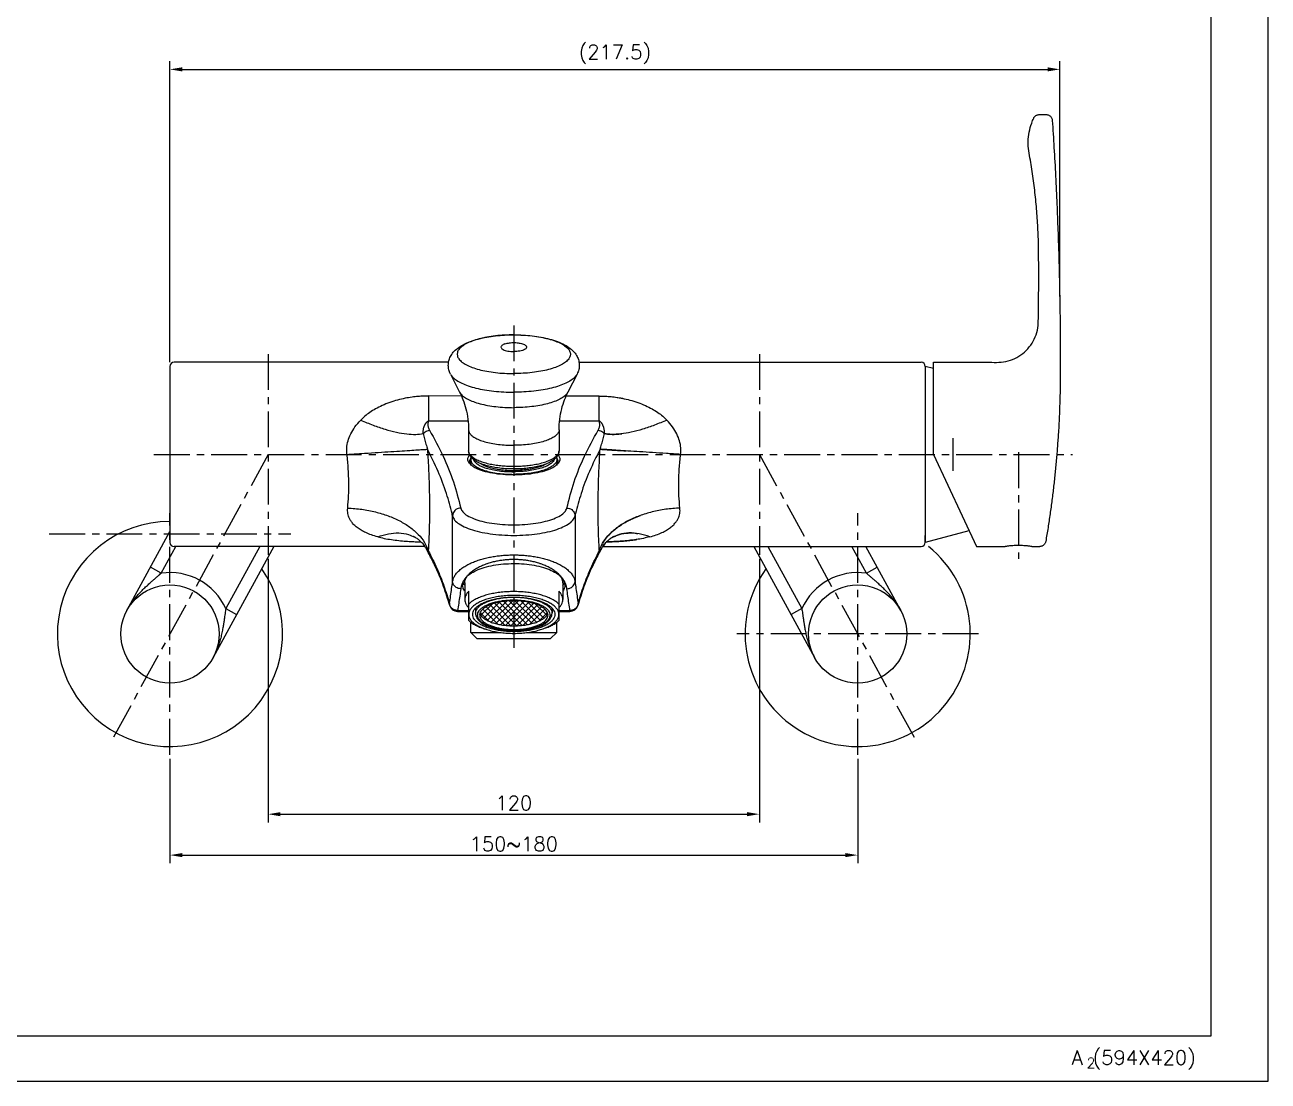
# Model space of a CAD drawing. Extents: x 12910 to 13504, y 636 to 1056.
# Drawn here: x 13200.3 to 13504, y 635.7 to 893.7 of the extents above; entities that cross this region are included whole.
import ezdxf

# ---------------------------------------------------------------- set-up
doc = ezdxf.new("R2010")
doc.units = 0
doc.header["$LTSCALE"] = 7
doc.header["$MEASUREMENT"] = 0
doc.linetypes.add('CENTER', pattern=[2, 1.25, -0.25, 0.25, -0.25])
doc.layers.get('0').update_dxf_attribs({"color": 2, "linetype": 'CONTINUOUS'})
for name, color, linetype in [('CL', 1, 'CENTER'), ('D', 2, 'CONTINUOUS'), ('DWG', 7, 'CONTINUOUS')]:
    doc.layers.add(name, color=color, linetype=linetype)
doc.styles.add('GHS', font='ROMANS', dxfattribs={"bigfont": 'GHS'})

msp = doc.modelspace()

# ---------------------------------------------------------------- hatches: boundary and pattern name
at = {"layer": 'D'}
h = msp.add_hatch(dxfattribs=at)
h.set_pattern_fill('ANSI37', color=256, scale=8, style=0)
h.set_pattern_definition([(45, (5915.6754, 2325.225), (-0.70710678, 0.70710678), []), (135, (5915.6754, 2325.225), (-0.70710678, -0.70710678), [])])
edge = h.paths.add_edge_path()
edge.add_spline(control_points=[(13319.78, 746.95), (13320.19, 746.95), (13321.01, 746.97), (13322.22, 747.09), (13323.38, 747.27), (13324.46, 747.53), (13325.43, 747.86), (13326.28, 748.24), (13326.99, 748.66), (13327.54, 749.13), (13327.9, 749.59), (13328.01, 749.89), (13328.05, 750)], knot_values=[0, 0, 0, 0, 1.245121, 2.467418, 3.644866, 4.757074, 5.786227, 6.71823, 7.544281, 8.263238, 8.885287, 9.238836, 9.238836, 9.238836, 9.238836], degree=3, periodic=0)
edge.add_spline(control_points=[(13328.05, 750), (13328.05, 750.02), (13327.99, 750.21), (13327.79, 750.58), (13327.36, 751.05), (13326.78, 751.48), (13326.06, 751.88), (13325.22, 752.23), (13324.27, 752.52), (13323.23, 752.76), (13322.12, 752.93), (13320.96, 753.04), (13320.17, 753.06), (13319.78, 753.06)], knot_values=[0.455858, 0.455858, 0.455858, 0.455858, 0.507027, 1.058312, 1.685846, 2.406573, 3.225522, 4.139436, 5.139338, 6.2122, 7.342102, 8.511104, 9.69997, 9.69997, 9.69997, 9.69997], degree=3, periodic=0)
edge.add_line((13319.78, 753.06), (13319.78, 746.95))
edge = h.paths.add_edge_path()
edge.add_spline(control_points=[(13319.78, 753.06), (13319.38, 753.06), (13318.59, 753.04), (13317.43, 752.93), (13316.32, 752.76), (13315.28, 752.52), (13314.33, 752.23), (13313.49, 751.88), (13312.77, 751.48), (13312.19, 751.05), (13311.76, 750.58), (13311.56, 750.21), (13311.5, 750.02), (13311.5, 750)], knot_values=[0, 0, 0, 0, 1.188867, 2.357868, 3.487771, 4.560633, 5.560534, 6.474449, 7.293397, 8.014124, 8.641658, 9.192944, 9.244112, 9.244112, 9.244112, 9.244112], degree=3, periodic=0)
edge.add_spline(control_points=[(13311.5, 750), (13311.54, 749.89), (13311.66, 749.59), (13312.01, 749.13), (13312.56, 748.66), (13313.27, 748.24), (13314.12, 747.86), (13315.09, 747.53), (13316.17, 747.27), (13317.33, 747.09), (13318.54, 746.97), (13319.36, 746.95), (13319.78, 746.95)], knot_values=[0.000979, 0.000979, 0.000979, 0.000979, 0.354527, 0.976577, 1.695533, 2.521584, 3.453587, 4.48274, 5.594948, 6.772396, 7.994693, 9.239814, 9.239814, 9.239814, 9.239814], degree=3, periodic=0)
edge.add_line((13319.78, 746.95), (13319.78, 753.06))

# ---------------------------------------------------------------- linework, layer by layer
at = {"color": 4}
for p, q in [((13490.04, 1021.72), (13490.04, 646.72)), ((13490.04, 646.72), (12941.04, 646.72))]:
    msp.add_line(p, q, dxfattribs=at)
at = {"color": 7, "linetype": 'Continuous'}
for p, q in [((13303.84, 811.32), (13236.78, 811.32)), ((13335.71, 811.32), (13419.28, 811.32)), ((13235.78, 810.32), (13235.78, 767.3)), ((13304.29, 808.45), (13306.54, 804.04)), ((13335.26, 808.45), (13333.01, 804.04)), ((13420.28, 810.32), (13420.28, 767.32)), ((13298.93, 803.09), (13298.93, 796.98)), ((13306.99, 803.08), (13298.93, 803.09)), ((13340.63, 803.08), (13332.56, 803.08)), ((13340.63, 796.98), (13340.63, 803.08)), ((13298.93, 796.98), (13308.61, 796.98)), ((13330.94, 796.98), (13340.63, 796.98)), ((13308.73, 794.81), (13308.73, 789.69)), ((13330.83, 794.81), (13330.83, 789.69)), ((13309.28, 787.53), (13309.28, 786.37)), ((13330.28, 787.53), (13330.28, 786.37)), ((13304.82, 757.76), (13304.82, 773.78)), ((13334.73, 773.78), (13334.73, 757.76)), ((13295.55, 768.64), (13295.55, 768.63)), ((13344, 768.63), (13344.01, 768.64)), ((13344, 768.64), (13344, 768.63)), ((13298.06, 766.3), (13236.78, 766.3)), ((13298.36, 765.8), (13298.36, 765.8)), ((13341.19, 765.8), (13341.19, 765.8)), ((13341.19, 765.8), (13341.19, 765.8)), ((13341.5, 766.32), (13419.28, 766.32)), ((13307.78, 757.44), (13307.78, 753.36)), ((13331.78, 757.44), (13331.78, 753.36)), ((13308.78, 748.24), (13308.78, 755.38)), ((13330.78, 755.38), (13330.78, 748.24)), ((13304.12, 751.94), (13304.12, 751.94)), ((13306.05, 750.66), (13308.78, 750.66)), ((13306.05, 750.66), (13306.05, 750.47)), ((13306.05, 750.47), (13308.78, 750.47)), ((13310.43, 751.28), (13310.43, 750)), ((13329.13, 751.28), (13329.13, 750)), ((13330.78, 750.66), (13333.5, 750.66)), ((13330.78, 750.47), (13333.5, 750.47)), ((13333.5, 750.47), (13333.5, 750.66)), ((13309.28, 745.32), (13309.28, 747.81)), ((13330.28, 745.32), (13330.28, 747.81)), ((13309.28, 745.32), (13316.51, 745.32)), ((13310.78, 743.82), (13309.28, 745.32)), ((13313.22, 746.02), (13312.62, 746.2)), ((13323.05, 745.32), (13330.28, 745.32)), ((13326.33, 746.02), (13326.93, 746.2)), ((13328.78, 743.82), (13330.28, 745.32)), ((13310.78, 743.82), (13328.78, 743.82))]:
    msp.add_line(p, q, dxfattribs=at)
at = {"color": 2, "linetype": 'Continuous'}
for p, q in [((13308.42, 759.09), (13308.41, 759.06)), ((13331.14, 759.06), (13331.13, 759.09))]:
    msp.add_line(p, q, dxfattribs=at)
msp.add_lwpolyline([(13504.04, 1055.72), (12910.04, 1055.72), (12910.04, 635.72), (13504.04, 635.72)], close=True)
at = {"color": 7, "linetype": 'Continuous'}
for centre, radius, start, end in [((13236.78, 810.32), 1, 90, 180), ((13419.28, 810.32), 1, 0, 90), ((13236.78, 767.3), 1, 180, 270), ((13419.28, 767.32), 1, 270, 0), ((13306.05, 752.47), 2, 195.4325, 270), ((13333.5, 752.47), 2, 270, 344.4659)]:
    msp.add_arc(centre, radius, start, end, dxfattribs=at)
for points in [[(13304.29, 808.45), (13303.9, 809.5), (13303.78, 810.57), (13303.9, 811.64), (13304.3, 812.72), (13305, 813.75), (13306.02, 814.72), (13307.4, 815.61), (13309.16, 816.4), (13311.1, 817), (13313.15, 817.46), (13315.3, 817.77), (13317.52, 817.96), (13319.78, 818.02)], [(13319.78, 818.01), (13317.5, 817.95), (13315.29, 817.76), (13313.19, 817.44), (13311.28, 817.02), (13309.6, 816.49), (13308.2, 815.87), (13307.11, 815.18), (13306.37, 814.44), (13305.99, 813.67), (13305.99, 812.89), (13306.37, 812.12), (13307.11, 811.38), (13308.2, 810.7), (13309.6, 810.08), (13311.28, 809.55), (13313.19, 809.12), (13315.29, 808.81), (13317.5, 808.62), (13319.78, 808.55)], [(13319.78, 818.02), (13322.05, 817.96), (13324.29, 817.77), (13326.45, 817.45), (13328.51, 816.99), (13330.45, 816.37), (13332.2, 815.58), (13333.54, 814.71), (13334.54, 813.76), (13335.23, 812.74), (13335.64, 811.69), (13335.78, 810.62), (13335.65, 809.53), (13335.26, 808.45)], [(13319.78, 818.01), (13322.05, 817.95), (13324.27, 817.76), (13326.36, 817.44), (13328.27, 817.02), (13329.95, 816.49), (13331.35, 815.87), (13332.44, 815.18), (13333.18, 814.44), (13333.56, 813.67), (13333.56, 812.89), (13333.18, 812.12), (13332.44, 811.38), (13331.35, 810.7), (13329.95, 810.08), (13328.27, 809.55), (13326.36, 809.12), (13324.27, 808.81), (13322.05, 808.62), (13319.78, 808.55)], [(13317.62, 815.8), (13317.19, 815.63), (13316.84, 815.4), (13316.66, 815.15), (13316.66, 814.89), (13316.84, 814.64), (13317.19, 814.41), (13317.69, 814.22), (13318.32, 814.07), (13319.02, 813.98), (13319.78, 813.95)], [(13317.62, 815.8), (13318.19, 815.96), (13318.73, 816.07), (13319.26, 816.12), (13319.78, 816.14)], [(13319.78, 816.14), (13320.3, 816.12), (13320.83, 816.06), (13321.37, 815.96), (13321.93, 815.8)], [(13321.93, 815.8), (13322.36, 815.63), (13322.71, 815.4), (13322.89, 815.15), (13322.89, 814.89), (13322.71, 814.64), (13322.36, 814.41), (13321.86, 814.22), (13321.23, 814.07), (13320.53, 813.98), (13319.78, 813.95)], [(13304.29, 808.45), (13304.83, 807.71), (13305.77, 806.93), (13307.06, 806.21), (13308.66, 805.57), (13310.54, 805.02), (13312.64, 804.58), (13314.92, 804.26), (13317.32, 804.06), (13319.78, 804)], [(13335.26, 808.45), (13334.72, 807.71), (13333.78, 806.93), (13332.49, 806.21), (13330.89, 805.57), (13329.01, 805.02), (13326.91, 804.58), (13324.63, 804.26), (13322.23, 804.06), (13319.78, 804)], [(13298.93, 803.08), (13297.73, 803.06), (13296.4, 802.97), (13294.91, 802.8), (13293.24, 802.52), (13291.4, 802.09), (13289.48, 801.49), (13287.64, 800.75), (13286, 799.92), (13284.6, 799.05), (13283.39, 798.13), (13282.38, 797.19)], [(13306.54, 804.04), (13307.36, 802.19), (13308.07, 799.97), (13308.56, 797.44), (13308.73, 794.81)], [(13306.54, 804.04), (13306.75, 803.7), (13307.47, 802.98), (13308.53, 802.31), (13309.89, 801.71), (13311.52, 801.2), (13313.38, 800.79), (13315.41, 800.48), (13317.56, 800.29), (13319.78, 800.23)], [(13333.01, 804.04), (13332.8, 803.7), (13332.08, 802.98), (13331.02, 802.31), (13329.66, 801.71), (13328.03, 801.2), (13326.17, 800.79), (13324.14, 800.48), (13321.99, 800.29), (13319.78, 800.23)], [(13330.83, 794.81), (13330.99, 797.42), (13331.47, 799.95), (13332.19, 802.18), (13333.01, 804.04)], [(13340.63, 803.08), (13341.82, 803.06), (13343.15, 802.97), (13344.64, 802.8), (13346.31, 802.52), (13348.15, 802.09), (13350.08, 801.49), (13351.91, 800.75), (13353.55, 799.92), (13354.96, 799.05), (13356.16, 798.13), (13357.17, 797.19)], [(13279.02, 788.82), (13278.98, 790.42), (13279.29, 792.11), (13279.95, 793.8), (13280.97, 795.51), (13282.38, 797.19)], [(13282.38, 797.19), (13285.4, 795.96), (13288.34, 794.97), (13291.11, 794.25), (13293.63, 793.83), (13295.83, 793.71), (13297.66, 793.9)], [(13297.66, 793.9), (13297.64, 794.3), (13297.66, 794.65), (13297.7, 794.96), (13297.75, 795.23), (13297.82, 795.47), (13297.89, 795.69), (13297.97, 795.88), (13298.06, 796.05), (13298.15, 796.2), (13298.24, 796.35), (13298.34, 796.48), (13298.44, 796.61), (13298.54, 796.72), (13298.65, 796.82), (13298.78, 796.91), (13298.93, 796.98)], [(13298.93, 796.98), (13298.78, 796.22), (13298.86, 795.46), (13299.19, 794.71)], [(13340.37, 794.71), (13340.69, 795.46), (13340.77, 796.22), (13340.63, 796.98)], [(13341.89, 793.9), (13341.9, 794.3), (13341.89, 794.64), (13341.85, 794.94), (13341.8, 795.2), (13341.74, 795.43), (13341.67, 795.64), (13341.6, 795.82), (13341.52, 795.98), (13341.45, 796.13), (13341.37, 796.27), (13341.29, 796.39), (13341.21, 796.49), (13341.13, 796.59), (13341.05, 796.67), (13340.97, 796.75), (13340.89, 796.82), (13340.8, 796.88), (13340.72, 796.94), (13340.63, 796.98)], [(13357.17, 797.19), (13354.15, 795.96), (13351.21, 794.97), (13348.45, 794.25), (13345.92, 793.83), (13343.72, 793.71), (13341.89, 793.9)], [(13360.53, 788.82), (13360.57, 790.42), (13360.26, 792.11), (13359.61, 793.8), (13358.58, 795.51), (13357.17, 797.19)], [(13297.65, 793.9), (13297.97, 792.6), (13298.32, 791.3), (13298.69, 790.08)], [(13297.66, 793.9), (13298.09, 794.31), (13298.62, 794.59), (13299.19, 794.71)], [(13299.19, 794.71), (13302.49, 788.41), (13305.03, 782.08), (13306.81, 775.71)], [(13308.73, 794.81), (13308.89, 794.16), (13309.39, 793.52), (13310.21, 792.92), (13311.31, 792.38), (13312.67, 791.92), (13314.25, 791.54), (13316, 791.26), (13317.86, 791.09), (13319.78, 791.03)], [(13330.83, 794.81), (13330.66, 794.16), (13330.16, 793.52), (13329.35, 792.92), (13328.24, 792.38), (13326.88, 791.92), (13325.3, 791.54), (13323.55, 791.26), (13321.69, 791.09), (13319.78, 791.03)], [(13332.74, 775.71), (13334.52, 782.08), (13337.07, 788.41), (13340.37, 794.71)], [(13340.37, 794.71), (13340.95, 794.58), (13341.47, 794.3), (13341.89, 793.9)], [(13340.86, 790.08), (13341.23, 791.3), (13341.58, 792.6), (13341.9, 793.9)], [(13279.02, 788.82), (13282.5, 789.04), (13285.87, 789.25), (13289.03, 789.46), (13291.88, 789.64), (13294.34, 789.8), (13296.34, 789.93), (13297.8, 790.02), (13298.69, 790.08)], [(13304.69, 774.37), (13303.34, 779.24), (13301.29, 784.67), (13298.69, 790.08)], [(13298.69, 790.08), (13298.97, 784.78), (13299.13, 779.6), (13299.17, 774.59), (13299.09, 769.8), (13298.91, 765.77)], [(13308.73, 789.69), (13308.73, 789.58)], [(13319.78, 785.25), (13318.06, 785.3), (13316.38, 785.45), (13314.78, 785.69), (13313.29, 786.03), (13311.95, 786.46), (13310.77, 787), (13309.83, 787.63), (13309.2, 788.3), (13308.84, 788.99), (13308.73, 789.69)], [(13319.78, 785.91), (13320.92, 785.93), (13322.24, 786.01), (13323.67, 786.16), (13325.16, 786.39), (13326.6, 786.72), (13327.92, 787.14), (13329.04, 787.63), (13329.9, 788.18), (13330.49, 788.77), (13330.79, 789.38), (13330.82, 789.69)], [(13330.83, 789.69), (13330.71, 788.99), (13330.35, 788.29), (13329.71, 787.62), (13328.77, 786.99), (13327.59, 786.45), (13326.24, 786.02), (13324.75, 785.69), (13323.16, 785.45), (13321.48, 785.3), (13319.78, 785.25)], [(13340.86, 790.08), (13338.26, 784.67), (13336.22, 779.24), (13334.87, 774.37)], [(13340.64, 765.77), (13340.46, 769.77), (13340.38, 774.58), (13340.42, 779.62), (13340.58, 784.82), (13340.86, 790.08)], [(13360.53, 788.82), (13357.05, 789.04), (13353.68, 789.25), (13350.52, 789.46), (13347.67, 789.64), (13345.21, 789.8), (13343.21, 789.93), (13341.75, 790.02), (13340.86, 790.08)], [(13279.2, 775.72), (13279.43, 778.7), (13279.47, 781.93), (13279.34, 785.33), (13279.02, 788.82)], [(13308.75, 786.85), (13308.61, 787.16), (13308.61, 788.09), (13308.96, 788.69)], [(13308.73, 789.58), (13308.76, 789.38), (13309.06, 788.77), (13309.65, 788.18), (13310.51, 787.63), (13311.63, 787.14), (13312.95, 786.72), (13314.39, 786.39), (13315.87, 786.16), (13317.31, 786.01), (13318.63, 785.93), (13319.78, 785.91)], [(13309.26, 786.26), (13308.75, 786.85)], [(13309.03, 787.16), (13309.1, 787.6), (13309.24, 787.89)], [(13309.1, 786.71), (13309.03, 787.16)], [(13309.24, 786.42), (13309.1, 786.71)], [(13309.24, 787.89), (13309.37, 788.08)], [(13309.39, 788.06), (13309.32, 787.86), (13309.28, 787.53)], [(13309.28, 787.53), (13309.32, 787.2), (13309.68, 786.55)], [(13309.84, 787.61), (13310.16, 787.06), (13310.82, 786.48), (13311.8, 785.94), (13313.04, 785.47), (13314.51, 785.09), (13316.16, 784.81), (13317.94, 784.64), (13319.78, 784.58)], [(13329.71, 787.61), (13329.39, 787.06), (13328.73, 786.48), (13327.76, 785.94), (13326.51, 785.47), (13325.04, 785.09), (13323.39, 784.81), (13321.61, 784.64), (13319.78, 784.58)], [(13330.27, 787.53), (13330.23, 787.2), (13329.87, 786.55)], [(13330.45, 786.71), (13330.1, 786.13)], [(13330.16, 788.06), (13330.23, 787.86), (13330.27, 787.53)], [(13330.19, 788.08), (13330.31, 787.89)], [(13330.8, 786.85), (13330.29, 786.26)], [(13330.31, 787.89), (13330.45, 787.6), (13330.52, 787.16)], [(13330.52, 787.16), (13330.45, 786.71)], [(13330.59, 788.69), (13330.94, 788.09), (13330.94, 787.16), (13330.8, 786.85)], [(13360.35, 775.72), (13360.12, 778.7), (13360.08, 781.93), (13360.21, 785.33), (13360.53, 788.82)], [(13309.22, 786.45), (13309.24, 786.48)], [(13309.24, 786.48), (13309.27, 786.53)], [(13309.45, 786.13), (13309.24, 786.42)], [(13309.3, 786.22), (13309.26, 786.26)], [(13310.03, 785.7), (13309.3, 786.22)], [(13309.68, 786.55), (13310.07, 786.16)], [(13319.78, 783.78), (13317.08, 783.89), (13314.55, 784.22), (13312.32, 784.74), (13310.52, 785.44), (13310.03, 785.7)], [(13310.07, 786.16), (13310.38, 785.93), (13311.4, 785.37), (13312.7, 784.88), (13314.25, 784.48), (13315.98, 784.18), (13317.85, 784), (13319.78, 783.94)], [(13311.74, 786.54), (13312.51, 786.13), (13313.64, 785.7), (13314.99, 785.35), (13316.49, 785.1), (13318.1, 784.94), (13319.78, 784.89)], [(13327.81, 786.54), (13327.04, 786.13), (13325.91, 785.7), (13324.57, 785.35), (13323.06, 785.1), (13321.45, 784.94), (13319.78, 784.89)], [(13329.48, 786.16), (13329.17, 785.93), (13328.15, 785.37), (13326.85, 784.88), (13325.3, 784.48), (13323.57, 784.18), (13321.7, 784), (13319.78, 783.94)], [(13329.52, 785.7), (13329.03, 785.44), (13327.24, 784.74), (13325, 784.22), (13322.47, 783.89), (13319.78, 783.78)], [(13329.87, 786.55), (13329.48, 786.16)], [(13330.25, 786.22), (13329.52, 785.7)], [(13330.29, 786.26), (13330.25, 786.22)], [(13330.31, 786.48), (13330.28, 786.53)], [(13330.33, 786.45), (13330.31, 786.48)], [(13286.55, 768.68), (13284.98, 769.16), (13283.62, 769.71), (13282.47, 770.31), (13281.5, 770.96), (13280.72, 771.65), (13280.13, 772.33), (13279.71, 773.01), (13279.41, 773.69), (13279.24, 774.37), (13279.17, 775.04), (13279.2, 775.72)], [(13279.2, 775.72), (13282.66, 775.4), (13285.98, 774.76), (13289.06, 773.81), (13291.9, 772.56), (13294.38, 771.04), (13296.44, 769.28), (13297.96, 767.33), (13298.64, 765.97)], [(13306.81, 775.71), (13306.19, 775.6), (13305.64, 775.32), (13305.2, 774.89), (13304.92, 774.37), (13304.82, 773.78)], [(13306.81, 775.71), (13307.31, 774.78), (13308.38, 773.9), (13309.97, 773.13), (13311.98, 772.48), (13314.37, 772), (13317, 771.7), (13319.75, 771.6), (13322.51, 771.7), (13325.14, 771.99), (13327.52, 772.47), (13329.55, 773.11), (13331.15, 773.89), (13332.23, 774.77), (13332.74, 775.71)], [(13332.74, 775.71), (13333.36, 775.6), (13333.91, 775.32), (13334.35, 774.89), (13334.64, 774.36), (13334.73, 773.78)], [(13360.35, 775.72), (13356.89, 775.4), (13353.57, 774.76), (13350.49, 773.81), (13347.65, 772.56), (13345.17, 771.04), (13343.11, 769.28), (13341.59, 767.33), (13340.91, 765.97)], [(13353, 768.68), (13354.57, 769.16), (13355.93, 769.71), (13357.09, 770.31), (13358.05, 770.96), (13358.83, 771.65), (13359.42, 772.33), (13359.84, 773.01), (13360.14, 773.69), (13360.31, 774.37), (13360.38, 775.04), (13360.35, 775.72)], [(13304.82, 773.78), (13304.69, 774.37)], [(13304.82, 773.78), (13305.32, 772.79), (13306.42, 771.83), (13308.11, 770.94), (13310.21, 770.21), (13312.67, 769.65), (13315.36, 769.26), (13318.33, 769.06), (13321.23, 769.06), (13324.16, 769.26), (13326.8, 769.63), (13329.23, 770.18), (13331.33, 770.89), (13333.04, 771.77), (13334.2, 772.75), (13334.73, 773.78)], [(13334.87, 774.37), (13334.73, 773.78)], [(13286.55, 768.68), (13289.16, 769.43), (13291.68, 769.62), (13294.05, 769.23), (13295.55, 768.64)], [(13286.55, 768.68), (13288.11, 768.31), (13289.87, 768.01), (13291.69, 767.78), (13293.44, 767.62), (13295.01, 767.53), (13296.41, 767.47), (13297.13, 767.45)], [(13295.25, 768.78), (13295.19, 768.79), (13295.34, 768.73), (13295.55, 768.64)], [(13295.55, 768.64), (13295.69, 768.56)], [(13295.69, 768.56), (13295.88, 768.45), (13296.54, 767.98), (13297.27, 767.3), (13297.97, 766.43), (13298.36, 765.8)], [(13341.19, 765.8), (13341.57, 766.42), (13342.28, 767.3), (13343.01, 767.98), (13343.68, 768.45), (13343.86, 768.56)], [(13343.86, 768.56), (13343.67, 768.45), (13343.01, 767.98), (13342.28, 767.3), (13341.58, 766.43), (13341.19, 765.8)], [(13353, 768.68), (13351.44, 768.31), (13349.68, 768.01), (13347.86, 767.78), (13346.11, 767.62), (13344.55, 767.53), (13343.14, 767.47), (13342.43, 767.45)], [(13343.86, 768.56), (13344, 768.64)], [(13344, 768.64), (13343.86, 768.56)], [(13353, 768.68), (13350.4, 769.43), (13347.87, 769.62), (13345.5, 769.23), (13344, 768.64)], [(13344, 768.64), (13344.16, 768.71), (13344.35, 768.79), (13344.33, 768.78)], [(13344.3, 768.78), (13344.36, 768.79), (13344.21, 768.73), (13344, 768.64)], [(13298.36, 765.8), (13298.46, 765.64), (13298.66, 765.41), (13298.88, 765.29)], [(13298.7, 765.19), (13298.36, 765.8)], [(13298.64, 765.97), (13298.88, 765.29)], [(13298.91, 765.77), (13298.88, 765.29)], [(13340.67, 765.29), (13340.64, 765.77)], [(13340.67, 765.29), (13340.89, 765.93)], [(13341.19, 765.8), (13341.13, 765.7), (13341.02, 765.54), (13340.9, 765.42), (13340.79, 765.34), (13340.67, 765.29)], [(13341.19, 765.8), (13340.85, 765.19)], [(13303.99, 752.39), (13302.42, 757.11), (13300.2, 762.26), (13298.7, 765.19)], [(13298.88, 765.29), (13300.96, 761.01), (13302.68, 756.72), (13304.06, 752.41)], [(13304.82, 757.76), (13305.06, 758.59), (13305.49, 759.38), (13306.11, 760.13), (13306.88, 760.83), (13307.79, 761.46), (13308.81, 762.03), (13309.91, 762.53), (13311.06, 762.96)], [(13311.06, 762.96), (13312.26, 763.32), (13313.49, 763.62), (13314.74, 763.86), (13316, 764.04), (13317.26, 764.17), (13318.52, 764.24), (13319.78, 764.27), (13321.04, 764.24), (13322.3, 764.17), (13323.56, 764.04), (13324.82, 763.86), (13326.07, 763.62), (13327.3, 763.32), (13328.5, 762.95)], [(13319.78, 763.14), (13318.73, 763.11), (13317.68, 763.03), (13316.62, 762.9), (13315.56, 762.72), (13314.5, 762.47), (13313.44, 762.16), (13313.16, 762.06)], [(13326.39, 762.06), (13326.12, 762.15), (13325.07, 762.47), (13324.01, 762.71), (13322.95, 762.9), (13321.89, 763.03), (13320.84, 763.11), (13319.78, 763.14)], [(13328.5, 762.95), (13329.65, 762.53), (13330.75, 762.03), (13331.76, 761.46), (13332.67, 760.83), (13333.44, 760.13), (13334.06, 759.38), (13334.5, 758.59), (13334.73, 757.76)], [(13335.5, 752.41), (13336.87, 756.72), (13338.6, 761.01), (13340.67, 765.29)], [(13340.85, 765.19), (13339.35, 762.26), (13337.13, 757.11), (13335.56, 752.39)], [(13307.98, 758.64), (13308.66, 759.31)], [(13313.16, 762.06), (13312.4, 761.77), (13311.38, 761.31), (13310.41, 760.77), (13309.5, 760.14), (13308.67, 759.43), (13308.43, 759.18)], [(13308.66, 759.31), (13309.08, 759.62), (13310.62, 760.48), (13312.55, 761.19), (13314.78, 761.72), (13317.23, 762.05), (13319.78, 762.16)], [(13319.78, 762.16), (13322.33, 762.05), (13324.77, 761.72), (13327, 761.19), (13328.93, 760.48), (13330.47, 759.62), (13330.89, 759.31)], [(13331.12, 759.18), (13330.88, 759.43), (13330.06, 760.14), (13329.15, 760.77), (13328.18, 761.31), (13327.16, 761.77), (13326.39, 762.06)], [(13330.89, 759.31), (13331.57, 758.64)], [(13304.06, 752.41), (13304.34, 754.24), (13304.59, 756.02), (13304.82, 757.76)], [(13306.81, 756), (13306.22, 756.09), (13305.69, 756.34), (13305.25, 756.71), (13304.95, 757.2), (13304.82, 757.76)], [(13307.8, 758.4), (13307.32, 757.64), (13307, 756.83), (13306.81, 756)], [(13307.28, 756.9), (13307.32, 757.34), (13307.42, 757.69)], [(13307.77, 755.43), (13307.37, 756.25), (13307.28, 756.9)], [(13307.59, 757.09), (13307.38, 757.58)], [(13307.42, 757.69), (13307.8, 758.4)], [(13307.77, 756.79), (13307.59, 757.09)], [(13307.78, 757.44), (13307.85, 758.01), (13307.91, 758.2)], [(13307.98, 758.64), (13307.92, 758.56), (13307.86, 758.48), (13307.8, 758.4)], [(13307.91, 758.2), (13307.98, 758.38)], [(13308.43, 759.18), (13307.98, 758.64)], [(13307.98, 758.38), (13308.08, 758.57)], [(13308.08, 758.57), (13308.31, 758.93)], [(13331.57, 758.64), (13331.12, 759.18)], [(13331.47, 758.57), (13331.24, 758.93)], [(13331.57, 758.38), (13331.47, 758.57)], [(13331.75, 758.4), (13331.69, 758.48), (13331.63, 758.56), (13331.57, 758.64)], [(13331.64, 758.2), (13331.57, 758.38)], [(13331.78, 757.44), (13331.7, 758.01), (13331.64, 758.2)], [(13332.74, 756), (13332.56, 756.83), (13332.23, 757.64), (13331.75, 758.4)], [(13331.75, 758.4), (13332.13, 757.69)], [(13331.78, 756.79), (13331.96, 757.09)], [(13332.27, 756.9), (13332.18, 756.25), (13331.78, 755.43)], [(13331.96, 757.09), (13332.17, 757.58)], [(13332.13, 757.69), (13332.23, 757.34), (13332.27, 756.9)], [(13332.74, 756), (13333.33, 756.09), (13333.86, 756.34), (13334.3, 756.71), (13334.6, 757.2), (13334.73, 757.76)], [(13334.73, 757.76), (13334.96, 756.02), (13335.22, 754.23), (13335.5, 752.41)], [(13306.81, 756), (13306.58, 754.22), (13306.32, 752.44), (13306.05, 750.66)], [(13308.78, 755.38), (13308.29, 754.82), (13307.96, 754.25), (13307.8, 753.66), (13307.78, 753.36)], [(13307.78, 753.36), (13307.8, 753.06), (13307.96, 752.48), (13308.29, 751.9), (13308.78, 751.34)], [(13319.78, 755.3), (13318.23, 755.26), (13316.72, 755.14), (13315.25, 754.93), (13313.86, 754.65), (13312.57, 754.29), (13311.4, 753.87), (13310.36, 753.39), (13309.48, 752.85), (13308.78, 752.27)], [(13330.78, 749.73), (13330.66, 750.39), (13330.33, 751.04), (13329.78, 751.65), (13329.03, 752.23), (13328.09, 752.76), (13326.98, 753.23), (13325.72, 753.62), (13324.35, 753.94), (13322.87, 754.17), (13321.34, 754.31), (13319.78, 754.36), (13318.21, 754.31), (13316.68, 754.17), (13315.21, 753.94), (13313.83, 753.62), (13312.57, 753.23), (13311.46, 752.76), (13310.52, 752.23), (13309.77, 751.65), (13309.22, 751.04), (13308.89, 750.39), (13308.78, 749.73)], [(13309.73, 749.73), (13309.83, 750.33), (13310.13, 750.92), (13310.63, 751.49), (13311.32, 752.02), (13312.18, 752.5), (13313.19, 752.93), (13314.34, 753.29), (13315.6, 753.58), (13316.94, 753.79), (13318.35, 753.92), (13319.78, 753.96)], [(13310.43, 750), (13310.52, 750.57), (13310.81, 751.12), (13311.28, 751.65), (13311.93, 752.14), (13312.73, 752.59), (13313.68, 752.99), (13314.76, 753.32), (13315.95, 753.59), (13317.2, 753.79), (13318.49, 753.9), (13319.78, 753.94)], [(13319.78, 745.83), (13318.56, 745.86), (13317.34, 745.97), (13316.15, 746.15), (13315.03, 746.41), (13314.01, 746.73), (13313.11, 747.1), (13312.35, 747.53), (13311.73, 748), (13311.29, 748.5), (13311.02, 749.02), (13310.93, 749.55), (13311.02, 750.08), (13311.29, 750.6), (13311.73, 751.1), (13312.35, 751.57), (13313.11, 752), (13314.01, 752.37), (13315.03, 752.69), (13316.15, 752.95), (13317.34, 753.13), (13318.56, 753.24), (13319.78, 753.27)], [(13330.78, 752.27), (13330.07, 752.85), (13329.19, 753.39), (13328.16, 753.87), (13326.98, 754.29), (13325.69, 754.65), (13324.3, 754.93), (13322.83, 755.14), (13321.32, 755.26), (13319.78, 755.3)], [(13319.78, 753.96), (13321.21, 753.92), (13322.61, 753.79), (13323.95, 753.58), (13325.21, 753.29), (13326.36, 752.93), (13327.37, 752.5), (13328.23, 752.02), (13328.92, 751.49), (13329.42, 750.92), (13329.72, 750.33), (13329.83, 749.73)], [(13319.78, 753.94), (13321.06, 753.9), (13322.35, 753.79), (13323.6, 753.59), (13324.79, 753.32), (13325.87, 752.99), (13326.82, 752.59), (13327.63, 752.14), (13328.27, 751.65), (13328.74, 751.12), (13329.03, 750.57), (13329.13, 750)], [(13319.78, 753.27), (13320.99, 753.24), (13322.21, 753.13), (13323.4, 752.95), (13324.52, 752.69), (13325.54, 752.37), (13326.44, 752), (13327.21, 751.57), (13327.82, 751.1), (13328.26, 750.6), (13328.53, 750.08), (13328.63, 749.55), (13328.53, 749.02), (13328.26, 748.5), (13327.82, 748), (13327.21, 747.53), (13326.44, 747.1), (13325.54, 746.73), (13324.52, 746.41), (13323.4, 746.15), (13322.21, 745.97), (13320.99, 745.86), (13319.78, 745.83)], [(13331.78, 753.36), (13331.75, 753.66), (13331.59, 754.25), (13331.26, 754.82), (13330.78, 755.38)], [(13330.78, 751.34), (13331.26, 751.9), (13331.59, 752.48), (13331.75, 753.06), (13331.78, 753.36)], [(13333.5, 750.66), (13333.23, 752.44), (13332.97, 754.22), (13332.74, 756)], [(13304.12, 751.94), (13303.99, 752.39)], [(13304.07, 752.31), (13304.06, 752.41)], [(13304.06, 752.41), (13304.08, 752.11), (13304.12, 751.94)], [(13304.46, 751.42), (13304.34, 751.58), (13304.2, 751.84), (13304.1, 752.12), (13304.07, 752.31)], [(13305.54, 750.73), (13305.4, 750.78), (13305.18, 750.86), (13304.96, 750.98), (13304.74, 751.14), (13304.53, 751.34), (13304.46, 751.42)], [(13305.75, 750.69), (13305.61, 750.72), (13305.54, 750.73)], [(13306.05, 750.66), (13305.82, 750.68), (13305.75, 750.69)], [(13319.78, 753.06), (13318.59, 753.03), (13317.42, 752.92), (13316.31, 752.75), (13315.26, 752.51), (13314.31, 752.2), (13313.47, 751.85), (13312.75, 751.45), (13312.18, 751.01), (13311.76, 750.54), (13311.51, 750.05), (13311.43, 749.55)], [(13328.13, 749.55), (13328.04, 750.05), (13327.79, 750.54), (13327.37, 751.01), (13326.8, 751.45), (13326.09, 751.85), (13325.24, 752.2), (13324.29, 752.51), (13323.24, 752.75), (13322.13, 752.92), (13320.96, 753.03), (13319.78, 753.06)], [(13334.01, 750.73), (13333.94, 750.72), (13333.73, 750.68), (13333.5, 750.66)], [(13335.09, 751.42), (13335.02, 751.34), (13334.81, 751.14), (13334.59, 750.98), (13334.37, 750.86), (13334.15, 750.78), (13334.01, 750.73)], [(13335.26, 751.66), (13335.21, 751.58), (13335.09, 751.42)], [(13335.5, 752.41), (13335.45, 752.12), (13335.35, 751.84), (13335.26, 751.66)], [(13335.43, 751.94), (13335.47, 752.09), (13335.49, 752.25), (13335.5, 752.41)], [(13335.56, 752.39), (13335.43, 751.94)], [(13308.78, 749.73), (13308.89, 749.07), (13309.22, 748.43), (13309.77, 747.81), (13310.52, 747.23), (13311.46, 746.7), (13312.57, 746.23)], [(13308.78, 748.24), (13309.48, 747.66), (13310.36, 747.13), (13311.4, 746.64), (13312.57, 746.22), (13312.62, 746.2)], [(13319.78, 745.5), (13318.35, 745.55), (13316.94, 745.68), (13315.6, 745.89), (13314.34, 746.18), (13313.19, 746.54), (13312.18, 746.96), (13311.32, 747.45), (13310.63, 747.98), (13310.13, 748.54), (13309.83, 749.13), (13309.73, 749.73)], [(13310.43, 750), (13310.51, 749.41), (13310.78, 748.81), (13311.25, 748.22), (13311.91, 747.67), (13312.73, 747.18), (13313.69, 746.76), (13314.76, 746.42), (13315.93, 746.14), (13317.17, 745.94), (13318.46, 745.82), (13319.78, 745.78)], [(13311.43, 749.55), (13311.51, 749.05), (13311.76, 748.56), (13312.18, 748.09), (13312.75, 747.65), (13313.47, 747.25), (13314.31, 746.9), (13315.26, 746.6), (13316.31, 746.36), (13317.42, 746.18), (13318.59, 746.07), (13319.78, 746.04)], [(13311.5, 750), (13311.63, 749.68), (13312, 749.17), (13312.54, 748.7), (13313.25, 748.27), (13314.1, 747.88), (13315.07, 747.56), (13316.15, 747.29), (13317.31, 747.1), (13318.53, 746.98), (13319.78, 746.95)], [(13319.78, 746.95), (13321.02, 746.98), (13322.24, 747.1), (13323.4, 747.29), (13324.48, 747.56), (13325.45, 747.88), (13326.3, 748.27), (13327.01, 748.7), (13327.55, 749.17), (13327.92, 749.68), (13328.06, 750)], [(13319.78, 745.78), (13321.09, 745.82), (13322.38, 745.94), (13323.63, 746.14), (13324.79, 746.42), (13325.87, 746.77), (13326.83, 747.19), (13327.65, 747.67), (13328.3, 748.22), (13328.77, 748.81), (13329.04, 749.41), (13329.13, 750)], [(13329.83, 749.73), (13329.72, 749.13), (13329.42, 748.54), (13328.92, 747.98), (13328.23, 747.45), (13327.37, 746.96), (13326.36, 746.54), (13325.21, 746.18), (13323.95, 745.89), (13322.61, 745.68), (13321.21, 745.55), (13319.78, 745.5)], [(13319.78, 746.04), (13320.96, 746.07), (13322.13, 746.18), (13323.24, 746.36), (13324.29, 746.6), (13325.24, 746.9), (13326.09, 747.25), (13326.8, 747.65), (13327.37, 748.09), (13327.79, 748.56), (13328.04, 749.05), (13328.13, 749.55)], [(13326.93, 746.2), (13326.98, 746.22), (13328.16, 746.64), (13329.19, 747.13), (13330.07, 747.66), (13330.78, 748.24)], [(13326.98, 746.23), (13328.09, 746.7), (13329.03, 747.23), (13329.78, 747.81), (13330.33, 748.43), (13330.66, 749.07), (13330.78, 749.73)], [(13312.57, 746.23), (13312.63, 746.21)], [(13312.63, 746.21), (13313.22, 746.02)], [(13313.22, 746.02), (13313.83, 745.84), (13315.21, 745.52), (13316.68, 745.29), (13318.21, 745.15), (13319.78, 745.1), (13321.34, 745.15), (13322.87, 745.29), (13324.35, 745.52), (13325.72, 745.84), (13326.33, 746.02)], [(13326.33, 746.02), (13326.92, 746.21)], [(13326.92, 746.21), (13326.98, 746.23)]]:
    msp.add_spline(points, degree=3, dxfattribs=at)
for points, knots in [([(13340.63, 803.08), (13341.39, 803.07), (13342.92, 803.03), (13344.97, 802.77), (13346.25, 802.54), (13346.78, 802.42)], [0, 0, 0, 0, 2.301403, 4.574179, 6.203676, 6.203676, 6.203676, 6.203676]), ([(13341.89, 793.9), (13342.39, 793.83), (13343.48, 793.66), (13344.92, 793.72), (13345.85, 793.82), (13346.18, 793.86)], [0, 0, 0, 0, 1.513589, 3.291978, 4.301367, 4.301367, 4.301367, 4.301367]), ([(13340.86, 790.08), (13341.12, 790.06), (13341.79, 790.01), (13343.03, 789.93), (13344.69, 789.82), (13346.15, 789.73), (13347.05, 789.67), (13347.25, 789.66)], [0, 0, 0, 0, 0.77634, 2.023523, 3.709879, 5.793466, 6.406967, 6.406967, 6.406967, 6.406967]), ([(13340.89, 765.93), (13341.07, 766.34), (13341.56, 767.42), (13342.78, 769.01), (13344.54, 770.64), (13346.68, 772.08), (13348.77, 773.15), (13350.17, 773.68), (13350.71, 773.87)], [0, 0, 0, 0, 1.340085, 3.54704, 5.946014, 8.523532, 11.258359, 12.986472, 12.986472, 12.986472, 12.986472]), ([(13344.01, 768.64), (13344.36, 768.8), (13345.37, 769.26), (13347.21, 769.64), (13348.92, 769.66), (13349.89, 769.51), (13350.11, 769.47)], [0, 0, 0, 0, 1.166144, 3.322896, 5.573025, 6.26118, 6.26118, 6.26118, 6.26118]), ([(13342.42, 767.45), (13342.56, 767.45), (13343.11, 767.47), (13344.12, 767.5), (13345.5, 767.57), (13346.99, 767.69), (13348.44, 767.84), (13349.39, 767.96), (13349.81, 768.03)], [0, 0, 0, 0, 0.411084, 1.660949, 3.032997, 4.533901, 6.147836, 7.415598, 7.415598, 7.415598, 7.415598])]:
    msp.add_open_spline(points, degree=3, knots=knots, dxfattribs=at)
at = {"layer": 'CL'}
for p, q in [((13319.78, 820.3), (13319.78, 740.01)), ((13259.78, 813.3), (13259.78, 764.3)), ((13379.78, 813.3), (13379.78, 764.3)), ((13427.08, 784.82), (13427.08, 792.82)), ((13259.78, 788.82), (13221.62, 719.07)), ((13231.85, 788.82), (13456.29, 788.82)), ((13379.78, 788.82), (13417.93, 719.07)), ((13443.08, 789.32), (13443.08, 763.32)), ((13235.78, 715.45), (13235.78, 774.45)), ((13403.78, 715.45), (13403.78, 774.45)), ((13206.28, 769.38), (13265.28, 769.38)), ((13433.28, 744.95), (13374.28, 744.95))]:
    msp.add_line(p, q, dxfattribs=at)
at = {"layer": 'D'}
for p, q in [((13235.78, 811.32), (13235.78, 884.87)), ((13453.15, 827.35), (13453.15, 884.87)), ((13238.78, 882.87), (13450.15, 882.87)), ((13259.78, 763.3), (13259.78, 698.93)), ((13379.78, 763.3), (13379.78, 698.93)), ((13235.78, 714.45), (13235.78, 688.93)), ((13403.78, 714.45), (13403.78, 688.93)), ((13262.78, 700.93), (13376.78, 700.93)), ((13238.78, 690.93), (13400.78, 690.93))]:
    msp.add_line(p, q, dxfattribs=at)
for points in [[(13238.78, 883.37), (13238.78, 882.37), (13235.78, 882.87)], [(13450.15, 883.37), (13450.15, 882.37), (13453.15, 882.87)], [(13262.78, 701.43), (13262.78, 700.43), (13259.78, 700.93)], [(13376.78, 701.43), (13376.78, 700.43), (13379.78, 700.93)], [(13238.78, 691.43), (13238.78, 690.43), (13235.78, 690.93)], [(13400.78, 691.43), (13400.78, 690.43), (13403.78, 690.93)]]:
    msp.add_solid(points, dxfattribs=at)
at = {"layer": 'DWG'}
for p, q in [((13448.14, 871.82), (13449.82, 871.82)), ((13422.28, 788.82), (13422.28, 811.32)), ((13422.28, 809.78), (13420.28, 810.32)), ((13422.28, 788.82), (13432.77, 766.32)), ((13225.25, 750.71), (13235.78, 769.95)), ((13430.97, 770.18), (13420.28, 767.32)), ((13420.28, 767.32), (13420.28, 769)), ((13233.64, 759.8), (13237.2, 766.3)), ((13261.14, 766.3), (13246.3, 739.19)), ((13257.72, 766.3), (13249.43, 751.16)), ((13378.42, 766.3), (13393.25, 739.19)), ((13381.84, 766.3), (13390.12, 751.16)), ((13405.91, 759.8), (13402.35, 766.3)), ((13414.3, 750.71), (13405.77, 766.3)), ((13432.77, 766.32), (13439.83, 766.32)), ((13446.33, 766.32), (13448.24, 766.32)), ((13233.64, 759.8), (13231.01, 761.24)), ((13405.91, 759.8), (13408.54, 761.24)), ((13249.43, 751.16), (13252.06, 749.72)), ((13390.12, 751.16), (13387.49, 749.72)), ((13246.3, 739.19), (13246.3, 739.19)), ((13393.25, 739.19), (13393.25, 739.19))]:
    msp.add_line(p, q, dxfattribs=at)
for centre in [(13235.78, 744.95), (13403.78, 744.95)]:
    msp.add_circle(centre, 12, dxfattribs=at)
for centre, radius, start, end in [((13235.78, 744.95), 27.5, 90.0011, 35.4414), ((13403.78, 744.95), 27.5, 144.5586, 50.9221), ((13235.78, 744.95), 15, 24.4451, 98.1849), ((13403.78, 744.95), 15, 81.8151, 155.5549)]:
    msp.add_arc(centre, radius, start, end, dxfattribs=at)
for points in [[(13446.77, 870.95), (13446.92, 871.19), (13447.1, 871.41), (13447.33, 871.58), (13447.58, 871.71), (13447.85, 871.79), (13448.14, 871.82)], [(13449.82, 871.82), (13450.14, 871.78), (13450.44, 871.68), (13450.72, 871.51), (13450.96, 871.29), (13451.14, 871.03), (13451.26, 870.73), (13451.32, 870.41)], [(13422.28, 811.32), (13424.56, 811.32), (13426.85, 811.32), (13429.14, 811.32), (13431.42, 811.32), (13433.7, 811.32), (13436, 811.32), (13438.28, 811.32), (13440.53, 811.67), (13442.65, 812.51), (13444.53, 813.82), (13446.05, 815.52), (13447.15, 817.51), (13447.77, 819.7), (13447.91, 821.98), (13447.94, 824.27), (13447.97, 826.55), (13447.99, 828.84), (13448, 831.13), (13448, 833.42), (13447.99, 835.69), (13447.98, 837.99), (13447.94, 840.27), (13447.87, 842.55), (13447.76, 844.83), (13447.61, 847.12), (13447.42, 849.4), (13447.2, 851.67), (13446.95, 853.95), (13446.65, 856.2), (13446.32, 858.47), (13445.96, 860.72), (13445.57, 862.98), (13445.44, 865.25), (13445.68, 867.53), (13446.28, 869.74), (13446.77, 870.95)], [(13451.32, 870.41), (13451.73, 863.76), (13452.12, 856.79), (13452.44, 849.92), (13452.69, 843.58), (13452.88, 838.03), (13453.01, 833.2), (13453.1, 828.97), (13453.17, 825.18), (13453.22, 821.67), (13453.25, 818.28), (13453.27, 814.9), (13453.27, 811.52), (13453.26, 808.14), (13453.23, 804.76), (13453.14, 801.36), (13453.01, 797.97), (13452.83, 794.57), (13452.6, 791.18), (13452.33, 787.79), (13452.01, 784.4), (13451.64, 781.02), (13451.23, 777.65), (13450.77, 774.28), (13450.27, 770.92), (13449.72, 767.56)], [(13446.33, 766.32), (13446.25, 766.33), (13446.04, 766.35), (13445.69, 766.4), (13445.23, 766.45), (13444.67, 766.49), (13444.04, 766.53), (13443.36, 766.55), (13442.68, 766.55), (13442.01, 766.53), (13441.4, 766.49), (13440.87, 766.44), (13440.43, 766.39), (13440.1, 766.35), (13439.89, 766.33), (13439.83, 766.32)], [(13449.72, 767.56), (13449.64, 767.27), (13449.5, 767.01), (13449.32, 766.77), (13449.09, 766.58), (13448.83, 766.43), (13448.54, 766.35), (13448.24, 766.32)], [(13225.25, 750.71), (13226.25, 752.34), (13227.27, 753.71), (13228.26, 754.85), (13229.19, 755.81), (13230.06, 756.63), (13230.84, 757.35), (13231.54, 757.96), (13232.17, 758.51), (13232.72, 758.99), (13233.21, 759.41), (13233.64, 759.8)], [(13414.3, 750.71), (13413.3, 752.34), (13412.28, 753.71), (13411.29, 754.85), (13410.36, 755.81), (13409.5, 756.63), (13408.71, 757.35), (13408.01, 757.96), (13407.38, 758.51), (13406.83, 758.99), (13406.34, 759.41), (13405.91, 759.8)], [(13249.43, 751.16), (13249.34, 750.59), (13249.24, 749.94), (13249.14, 749.22), (13249.02, 748.4), (13248.87, 747.47), (13248.7, 746.43), (13248.47, 745.26), (13248.17, 743.96), (13247.74, 742.51), (13247.13, 740.91), (13246.39, 739.35)], [(13390.12, 751.16), (13390.21, 750.59), (13390.31, 749.94), (13390.41, 749.22), (13390.54, 748.4), (13390.68, 747.47), (13390.85, 746.43), (13391.08, 745.26), (13391.39, 743.96), (13391.81, 742.51), (13392.42, 740.91), (13393.16, 739.35)], [(13246.34, 739.26), (13246.3, 739.19)], [(13246.39, 739.35), (13246.34, 739.26)], [(13393.16, 739.35), (13393.21, 739.26)], [(13393.21, 739.26), (13393.25, 739.19)]]:
    msp.add_spline(points, degree=3, dxfattribs=at)

# ---------------------------------------------------------------- texts
at = {"color": 7, "style": 'GHS'}
for s, height, p in [('A (594X420)', 3.5, (13456.06, 639.74)), ('2', 2.5, (13459.71, 638.91))]:
    msp.add_text(s, height=height, dxfattribs=at).set_placement(p)
at = {"layer": 'D', "char_height": 3.5, "attachment_point": 5, "style": 'GHS'}
for s, insert in [('\\A1;(217.5)', (13344.46, 886.54)), ('\\A1;120', (13319.78, 703.68)), ('150~180', (13319.78, 693.68))]:
    msp.add_mtext(s, dxfattribs=dict(at, insert=insert))

doc.saveas('drawing.dxf')
